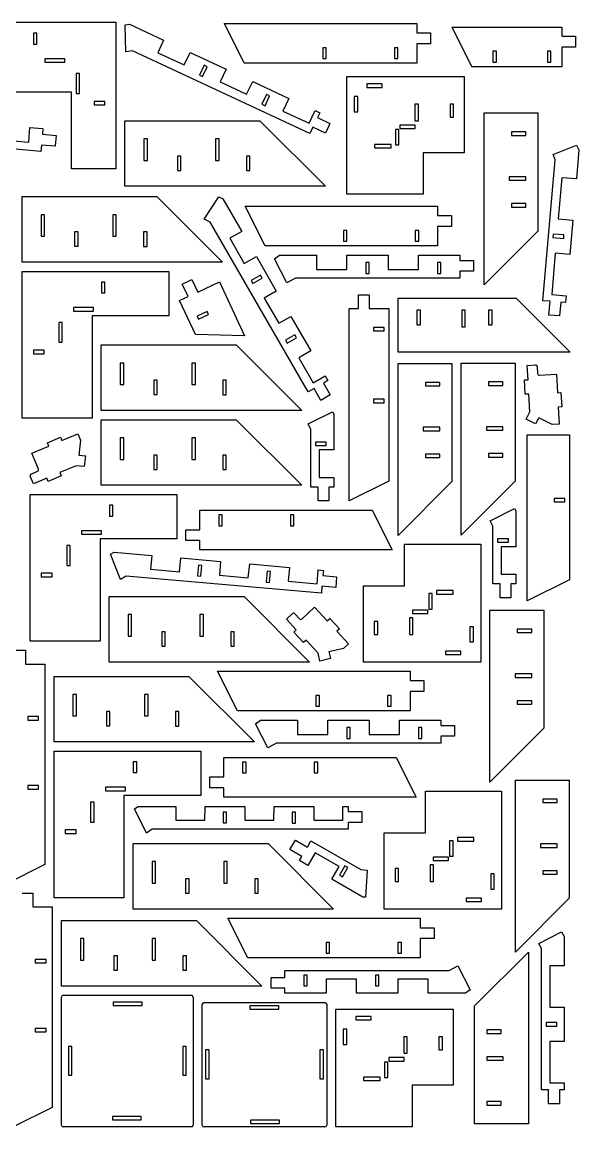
# Model space of a CAD drawing. Extents: x 12 to 2357, y -4 to 494.
# Drawn here: x 1752.5 to 1994.4, y -3.7 to 476.3 of the extents above; entities that cross this region are included whole.
import ezdxf

# ---------------------------------------------------------------- set-up
doc = ezdxf.new("R2010")
doc.units = 0
doc.layers.get('0').update_dxf_attribs({"linetype": 'CONTINUOUS'})

msp = doc.modelspace()

# ---------------------------------------------------------------- linework, layer by layer
for p, q in [((1729.48, 476.35), (1793.18, 476.35)), ((1793.18, 476.35), (1793.18, 412.65)), ((1797.22, 475.13), (1799.14, 475.45)), ((1799.14, 475.45), (1813.98, 468.53)), ((1848.98, 458.49), (1840.36, 475.74)), ((1840.36, 475.74), (1923.95, 475.74)), ((1923.95, 475.74), (1923.95, 471.64)), ((1757.42, 471.47), (1757.42, 466.77)), ((1758.93, 471.47), (1757.42, 471.47)), ((1758.93, 466.77), (1758.93, 471.47)), ((1797.55, 463.41), (1797.22, 475.13)), ((1923.95, 471.64), (1929.95, 471.64)), ((1929.95, 471.64), (1929.95, 466.95)), ((1947.92, 456.92), (1939.35, 474.19)), ((1939.35, 474.19), (1986.91, 474.19)), ((1986.91, 474.19), (1986.91, 470.2)), ((1757.42, 466.77), (1758.93, 466.77)), ((1813.98, 468.53), (1811.41, 463.03)), ((1923.95, 466.95), (1923.95, 458.49)), ((1929.95, 466.95), (1923.95, 466.95)), ((1986.91, 470.2), (1992.91, 470.2)), ((1992.91, 470.2), (1992.89, 465.52)), ((1800.41, 463.88), (1797.55, 463.41)), ((1877.55, 427.91), (1800.41, 463.88)), ((1811.41, 463.03), (1822.83, 457.71)), ((1822.83, 457.71), (1825.48, 463.16)), ((1825.48, 463.16), (1841.15, 455.86)), ((1884.58, 465.2), (1883.08, 465.2)), ((1883.08, 465.2), (1883.08, 460.51)), ((1884.58, 460.51), (1884.58, 465.2)), ((1915.73, 465.2), (1914.23, 465.2)), ((1914.23, 465.2), (1914.23, 460.51)), ((1915.73, 460.51), (1915.73, 465.2)), ((1957.03, 463.65), (1957.03, 458.96)), ((1958.53, 463.65), (1957.03, 463.65)), ((1958.53, 458.96), (1958.53, 463.65)), ((1982.22, 463.65), (1980.72, 463.65)), ((1980.72, 463.65), (1980.72, 458.96)), ((1982.22, 458.96), (1982.22, 463.65)), ((1986.91, 465.52), (1986.91, 456.92)), ((1992.89, 465.52), (1986.91, 465.52)), ((1771.04, 460.44), (1762.36, 460.44)), ((1762.36, 460.44), (1762.36, 458.94)), ((1762.36, 458.94), (1771.04, 458.94)), ((1771.04, 458.94), (1771.04, 460.44)), ((1831.51, 457.59), (1829.53, 453.35)), ((1830.9, 452.71), (1832.88, 456.96)), ((1832.88, 456.96), (1831.51, 457.59)), ((1923.95, 458.49), (1848.98, 458.49)), ((1883.08, 460.51), (1884.58, 460.51)), ((1914.23, 460.51), (1915.73, 460.51)), ((1986.91, 456.92), (1947.92, 456.92)), ((1957.03, 458.96), (1958.53, 458.96)), ((1980.72, 458.96), (1982.22, 458.96)), ((1775.93, 454.05), (1775.93, 445.36)), ((1777.43, 454.05), (1775.93, 454.05)), ((1777.43, 445.36), (1777.43, 454.05)), ((1829.53, 453.35), (1830.9, 452.71)), ((1841.15, 455.86), (1838.59, 450.36)), ((1893.61, 452.69), (1944.56, 452.69)), ((1893.61, 401.52), (1893.61, 452.69)), ((1944.56, 452.69), (1944.56, 419.59)), ((1838.59, 450.36), (1850, 445.04)), ((1850, 445.04), (1852.66, 450.49)), ((1852.66, 450.49), (1868.32, 443.19)), ((1902.27, 449.48), (1902.27, 447.98)), ((1908.91, 449.48), (1902.27, 449.48)), ((1902.27, 447.98), (1908.91, 447.98)), ((1908.91, 447.98), (1908.91, 449.48)), ((1773.91, 445.95), (1729.48, 445.95)), ((1773.91, 412.65), (1773.91, 445.95)), ((1775.93, 445.36), (1777.43, 445.36)), ((1783.82, 441.92), (1783.82, 440.4)), ((1788.46, 441.92), (1783.82, 441.92)), ((1788.46, 440.4), (1788.46, 441.92)), ((1858.68, 444.89), (1856.69, 440.64)), ((1858.05, 440), (1860.03, 444.25)), ((1860.03, 444.25), (1858.68, 444.89)), ((1868.32, 443.19), (1865.76, 437.69)), ((1896.79, 444), (1896.79, 437.36)), ((1898.29, 444), (1896.79, 444)), ((1898.29, 437.36), (1898.29, 444)), ((1783.82, 440.4), (1788.46, 440.4)), ((1856.69, 440.64), (1858.05, 440)), ((1865.76, 437.69), (1877.17, 432.37)), ((1877.17, 432.37), (1879.73, 437.87)), ((1879.73, 437.87), (1881.77, 436.92)), ((1881.77, 436.92), (1880.81, 434.87)), ((1896.79, 437.36), (1898.29, 437.36)), ((1923.13, 440.71), (1923.13, 433.52)), ((1924.63, 440.71), (1923.13, 440.71)), ((1924.63, 433.52), (1924.63, 440.71)), ((1938.38, 440.71), (1938.38, 435.08)), ((1939.88, 440.71), (1938.38, 440.71)), ((1939.88, 435.08), (1939.88, 440.71)), ((1953.15, 436.86), (1976.58, 436.86)), ((1953.15, 362.14), (1953.15, 436.86)), ((1976.58, 436.86), (1976.58, 385.53)), ((1797.18, 433.48), (1855.76, 433.48)), ((1797.18, 405.01), (1797.18, 433.48)), ((1855.76, 433.48), (1884.23, 405.01)), ((1880.81, 434.87), (1886.24, 432.34)), ((1886.24, 432.34), (1884.26, 428.09)), ((1923.13, 433.52), (1924.63, 433.52)), ((1938.38, 435.08), (1939.88, 435.08)), ((1760.6, 420.16), (1663.65, 428.97)), ((1755.35, 424.19), (1755.91, 430.56)), ((1755.91, 430.56), (1761.5, 430.07)), ((1761.5, 430.07), (1761.28, 427.62)), ((1761.28, 427.62), (1767.27, 427.07)), ((1878.82, 430.63), (1877.55, 427.91)), ((1884.26, 428.09), (1878.82, 430.63)), ((1914.68, 429.7), (1914.68, 423)), ((1916.18, 429.7), (1914.68, 429.7)), ((1916.18, 423), (1916.18, 429.7)), ((1916.6, 431.62), (1916.6, 430.12)), ((1923.3, 431.62), (1916.6, 431.62)), ((1916.6, 430.12), (1923.3, 430.12)), ((1923.3, 430.12), (1923.3, 431.62)), ((1971.27, 428.64), (1965.02, 428.64)), ((1965.02, 428.64), (1965.02, 427.14)), ((1971.27, 427.14), (1971.27, 428.64)), ((1739.23, 425.6), (1755.35, 424.19)), ((1760.85, 422.94), (1760.6, 420.16)), ((1766.86, 422.39), (1760.85, 422.94)), ((1767.27, 427.07), (1766.86, 422.39)), ((1805.4, 425.65), (1805.4, 416.27)), ((1806.9, 425.65), (1805.4, 425.65)), ((1806.9, 416.27), (1806.9, 425.65)), ((1836.55, 425.65), (1836.55, 416.27)), ((1838.05, 425.65), (1836.55, 425.65)), ((1838.05, 416.27), (1838.05, 425.65)), ((1912.78, 423.18), (1905.59, 423.18)), ((1905.59, 423.18), (1905.59, 421.68)), ((1912.78, 421.68), (1912.78, 423.18)), ((1914.68, 423), (1916.18, 423)), ((1965.02, 427.14), (1971.27, 427.14)), ((1983.12, 418.81), (1993.37, 422.91)), ((1993.37, 422.91), (1994.37, 420.9)), ((1819.97, 418.15), (1819.97, 411.9)), ((1821.47, 418.15), (1819.97, 418.15)), ((1821.47, 411.9), (1821.47, 418.15)), ((1851.45, 418.15), (1849.95, 418.15)), ((1849.95, 418.15), (1849.95, 411.87)), ((1851.45, 411.87), (1851.45, 418.15)), ((1905.59, 421.68), (1912.78, 421.68)), ((1926.71, 419.59), (1926.71, 401.52)), ((1944.56, 419.59), (1926.71, 419.59)), ((1984.05, 416.48), (1983.12, 418.81)), ((1994.37, 420.9), (1993.26, 408.21)), ((1805.4, 416.27), (1806.9, 416.27)), ((1836.55, 416.27), (1838.05, 416.27)), ((1978.7, 355.31), (1984.05, 416.48)), ((1793.18, 412.65), (1773.91, 412.65)), ((1819.97, 411.9), (1821.47, 411.9)), ((1849.95, 411.87), (1851.45, 411.87)), ((1971.28, 409.13), (1964.11, 409.13)), ((1964.11, 409.13), (1964.11, 407.63)), ((1971.28, 407.63), (1971.28, 409.13)), ((1986.99, 408.75), (1985.42, 390.84)), ((1993.26, 408.21), (1986.99, 408.75)), ((1884.23, 405.01), (1797.18, 405.01)), ((1964.11, 407.63), (1971.28, 407.63)), ((1752.51, 400.51), (1811.09, 400.51)), ((1752.51, 372.04), (1752.51, 400.51)), ((1811.09, 400.51), (1839.56, 372.04)), ((1831.53, 390.67), (1837.99, 400.45)), ((1837.99, 400.45), (1839.74, 399.62)), ((1839.74, 399.62), (1847.93, 385.44)), ((1926.71, 401.52), (1893.61, 401.52)), ((1858.03, 379.1), (1849.4, 396.36)), ((1849.4, 396.36), (1932.99, 396.36)), ((1932.99, 396.36), (1932.99, 392.25)), ((1971.27, 397.48), (1965.02, 397.48)), ((1965.02, 397.48), (1965.02, 395.98)), ((1965.02, 395.98), (1971.27, 395.98)), ((1971.27, 395.98), (1971.27, 397.48)), ((1760.73, 392.68), (1760.73, 383.3)), ((1762.23, 392.68), (1760.73, 392.68)), ((1762.23, 383.3), (1762.23, 392.68)), ((1791.88, 392.68), (1791.88, 383.3)), ((1793.38, 392.68), (1791.88, 392.68)), ((1793.38, 383.3), (1793.38, 392.68)), ((1834.15, 389.42), (1831.53, 390.67)), ((1876.71, 315.7), (1834.15, 389.42)), ((1932.99, 392.25), (1938.99, 392.25)), ((1938.99, 392.25), (1938.99, 387.57)), ((1985.42, 390.84), (1991.69, 390.29)), ((1991.69, 390.29), (1990.39, 375.36)), ((1775.3, 385.18), (1775.3, 378.93)), ((1776.8, 385.18), (1775.3, 385.18)), ((1776.8, 378.93), (1776.8, 385.18)), ((1806.78, 385.18), (1805.28, 385.18)), ((1805.28, 385.18), (1805.28, 378.9)), ((1806.78, 378.9), (1806.78, 385.18)), ((1847.93, 385.44), (1842.68, 382.41)), ((1893.62, 385.82), (1892.12, 385.82)), ((1892.12, 385.82), (1892.12, 381.13)), ((1893.62, 381.13), (1893.62, 385.82)), ((1924.77, 385.82), (1923.27, 385.82)), ((1923.27, 385.82), (1923.27, 381.13)), ((1924.77, 381.13), (1924.77, 385.82)), ((1932.99, 387.57), (1932.99, 379.1)), ((1938.99, 387.57), (1932.99, 387.57)), ((1976.58, 385.53), (1953.15, 362.14)), ((1983.22, 384.26), (1983.09, 382.76)), ((1987.89, 383.85), (1983.22, 384.26)), ((1760.73, 383.3), (1762.23, 383.3)), ((1791.88, 383.3), (1793.38, 383.3)), ((1842.68, 382.41), (1848.97, 371.5)), ((1892.12, 381.13), (1893.62, 381.13)), ((1923.27, 381.13), (1924.77, 381.13)), ((1983.09, 382.76), (1987.76, 382.36)), ((1987.76, 382.36), (1987.89, 383.85)), ((1775.3, 378.93), (1776.8, 378.93)), ((1805.28, 378.9), (1806.78, 378.9)), ((1848.97, 371.5), (1854.28, 374.44)), ((1854.28, 374.44), (1862.92, 359.48)), ((1932.99, 379.1), (1858.03, 379.1)), ((1862.2, 373.52), (1864.25, 375.02)), ((1864.25, 375.02), (1880.34, 375.02)), ((1880.34, 375.02), (1880.34, 368.82)), ((1893.53, 375.02), (1911.51, 375.02)), ((1893.53, 368.82), (1893.53, 375.02)), ((1911.51, 375.02), (1911.51, 368.82)), ((1924.7, 375.02), (1942.64, 375.02)), ((1924.7, 368.82), (1924.7, 375.02)), ((1942.64, 375.02), (1942.64, 372.82)), ((1984.11, 375.9), (1982.55, 357.99)), ((1990.39, 375.36), (1984.11, 375.9)), ((1839.56, 372.04), (1752.51, 372.04)), ((1867.45, 363.03), (1862.2, 373.52)), ((1901.77, 371.85), (1901.77, 367.16)), ((1903.27, 371.85), (1901.77, 371.85)), ((1903.27, 367.16), (1903.27, 371.85)), ((1932.92, 371.85), (1932.92, 367.16)), ((1934.42, 371.85), (1932.92, 371.85)), ((1934.42, 367.16), (1934.42, 371.85)), ((1942.64, 372.82), (1948.64, 372.82)), ((1948.64, 372.82), (1948.64, 368.13)), ((1752.51, 304.34), (1752.51, 368.04)), ((1752.51, 368.04), (1816.21, 368.04)), ((1816.21, 368.04), (1816.21, 348.78)), ((1856.02, 366.42), (1851.96, 364.08)), ((1852.71, 362.77), (1856.77, 365.12)), ((1856.77, 365.12), (1856.02, 366.42)), ((1871.3, 365.13), (1867.45, 363.03)), ((1942.64, 365.13), (1871.3, 365.13)), ((1880.34, 368.82), (1893.53, 368.82)), ((1901.77, 367.16), (1903.27, 367.16)), ((1911.51, 368.82), (1924.7, 368.82)), ((1932.92, 367.16), (1934.42, 367.16)), ((1942.64, 368.13), (1942.64, 365.13)), ((1948.64, 368.13), (1942.64, 368.13)), ((1786.94, 363.32), (1786.94, 358.68)), ((1788.46, 363.32), (1786.94, 363.32)), ((1788.46, 358.68), (1788.46, 363.32)), ((1822.02, 362.52), (1826.27, 364.5)), ((1824.56, 357.08), (1822.02, 362.52)), ((1826.27, 364.5), (1828.81, 359.06)), ((1828.81, 359.06), (1838.22, 363.45)), ((1838.22, 363.45), (1849.17, 339.98)), ((1851.96, 364.08), (1852.71, 362.77)), ((1786.94, 358.68), (1788.46, 358.68)), ((1820.87, 355.36), (1824.56, 357.08)), ((1827.77, 340.56), (1820.87, 355.36)), ((1862.92, 359.48), (1857.67, 356.44)), ((1857.67, 356.44), (1863.96, 345.54)), ((1898.64, 357.87), (1903.33, 357.87)), ((1898.64, 351.87), (1898.64, 357.87)), ((1903.33, 357.87), (1903.33, 351.87)), ((1915.79, 356.44), (1967.12, 356.44)), ((1915.79, 333.01), (1915.79, 356.44)), ((1967.12, 356.44), (1990.51, 333.01)), ((1981.82, 355.04), (1978.7, 355.31)), ((1982.55, 357.99), (1988.82, 357.44)), ((1988.82, 357.44), (1988.56, 354.45)), ((1774.81, 352.29), (1774.81, 350.79)), ((1783.49, 352.29), (1774.81, 352.29)), ((1774.81, 350.79), (1783.49, 350.79)), ((1783.49, 350.79), (1783.49, 352.29)), ((1832.85, 350.64), (1828.54, 348.63)), ((1833.48, 349.28), (1832.85, 350.64)), ((1894.54, 351.87), (1898.64, 351.87)), ((1894.54, 268.28), (1894.54, 351.87)), ((1903.33, 351.87), (1911.79, 351.87)), ((1911.79, 351.87), (1911.79, 276.91)), ((1924.02, 351.13), (1924.02, 344.88)), ((1925.52, 351.13), (1924.02, 351.13)), ((1925.52, 344.88), (1925.52, 351.13)), ((1943.53, 351.14), (1943.53, 343.96)), ((1945.03, 351.14), (1943.53, 351.14)), ((1945.03, 343.96), (1945.03, 351.14)), ((1955.17, 351.13), (1955.17, 344.88)), ((1956.67, 351.13), (1955.17, 351.13)), ((1956.67, 344.88), (1956.67, 351.13)), ((1981.29, 349.06), (1981.82, 355.04)), ((1986.48, 354.63), (1985.96, 348.66)), ((1988.56, 354.45), (1986.48, 354.63)), ((1768.42, 345.9), (1768.42, 337.22)), ((1769.92, 345.9), (1768.42, 345.9)), ((1769.92, 337.22), (1769.92, 345.9)), ((1782.9, 348.78), (1782.9, 304.34)), ((1816.21, 348.78), (1782.9, 348.78)), ((1828.54, 348.63), (1829.18, 347.27)), ((1829.18, 347.27), (1833.48, 349.28)), ((1863.96, 345.54), (1869.27, 348.48)), ((1869.27, 348.48), (1877.91, 333.52)), ((1985.96, 348.66), (1981.29, 349.06)), ((1905.08, 343.66), (1905.08, 342.16)), ((1909.77, 343.66), (1905.08, 343.66)), ((1905.08, 342.16), (1909.77, 342.16)), ((1909.77, 342.16), (1909.77, 343.66)), ((1924.02, 344.88), (1925.52, 344.88)), ((1943.53, 343.96), (1945.03, 343.96)), ((1955.17, 344.88), (1956.67, 344.88)), ((1768.42, 337.22), (1769.92, 337.22)), ((1786.9, 336.06), (1845.49, 336.06)), ((1786.9, 307.59), (1786.9, 336.06)), ((1849.17, 339.98), (1827.77, 340.56)), ((1845.49, 336.06), (1873.95, 307.59)), ((1870.98, 340.43), (1866.92, 338.09)), ((1866.92, 338.09), (1867.67, 336.79)), ((1867.67, 336.79), (1871.73, 339.14)), ((1871.73, 339.14), (1870.98, 340.43)), ((1757.39, 333.79), (1757.39, 332.28)), ((1762.09, 333.79), (1757.39, 333.79)), ((1757.39, 332.28), (1762.09, 332.28)), ((1762.09, 332.28), (1762.09, 333.79)), ((1877.91, 333.52), (1872.66, 330.48)), ((1990.51, 333.01), (1915.79, 333.01)), ((1795.12, 328.22), (1795.12, 318.85)), ((1796.62, 328.22), (1795.12, 328.22)), ((1796.62, 318.85), (1796.62, 328.22)), ((1826.28, 328.22), (1826.28, 318.85)), ((1827.78, 328.22), (1826.28, 328.22)), ((1827.78, 318.85), (1827.78, 328.22)), ((1872.66, 330.48), (1878.96, 319.57)), ((1915.79, 328.02), (1939.23, 328.02)), ((1915.79, 253.3), (1915.79, 328.02)), ((1939.23, 328.02), (1939.23, 276.69)), ((1943.23, 328.22), (1966.66, 328.22)), ((1943.23, 253.5), (1943.23, 328.22)), ((1966.66, 328.22), (1966.66, 276.89)), ((1971.94, 327.19), (1975.5, 327.37)), ((1972.26, 320.95), (1971.94, 327.19)), ((1976.28, 326.66), (1976.44, 323.64)), ((1878.96, 319.57), (1884.2, 322.61)), ((1884.2, 322.61), (1885.33, 320.66)), ((1977.23, 322.93), (1984.66, 323.32)), ((1984.66, 323.32), (1985.08, 315.33)), ((1795.12, 318.85), (1796.62, 318.85)), ((1809.69, 320.73), (1809.69, 314.48)), ((1811.19, 320.73), (1809.69, 320.73)), ((1811.19, 314.48), (1811.19, 320.73)), ((1826.28, 318.85), (1827.78, 318.85)), ((1841.18, 320.73), (1839.68, 320.73)), ((1839.68, 320.73), (1839.68, 314.45)), ((1841.18, 314.45), (1841.18, 320.73)), ((1879.31, 317.2), (1876.71, 315.7)), ((1882.31, 312), (1879.31, 317.2)), ((1885.33, 320.66), (1883.37, 319.54)), ((1883.37, 319.54), (1886.37, 314.35)), ((1933.92, 319.8), (1927.67, 319.8)), ((1927.67, 319.8), (1927.67, 318.3)), ((1927.67, 318.3), (1933.92, 318.3)), ((1933.92, 318.3), (1933.92, 319.8)), ((1961.35, 320), (1955.1, 320)), ((1955.1, 320), (1955.1, 318.5)), ((1955.1, 318.5), (1961.35, 318.5)), ((1961.35, 318.5), (1961.35, 320)), ((1970.77, 320.87), (1972.26, 320.95)), ((1971.09, 314.63), (1970.77, 320.87)), ((1809.69, 314.48), (1811.19, 314.48)), ((1839.68, 314.45), (1841.18, 314.45)), ((1886.37, 314.35), (1882.31, 312)), ((1905.08, 312.5), (1905.08, 311)), ((1909.77, 312.5), (1905.08, 312.5)), ((1909.77, 311), (1909.77, 312.5)), ((1972.59, 314.7), (1971.09, 314.63)), ((1972.99, 307.03), (1972.59, 314.7)), ((1985.08, 315.33), (1986.57, 315.4)), ((1986.57, 315.4), (1986.9, 309.16)), ((1873.95, 307.59), (1786.9, 307.59)), ((1905.08, 311), (1909.77, 311)), ((1986.9, 309.16), (1985.4, 309.08)), ((1985.4, 309.08), (1985.79, 301.64)), ((1782.9, 304.34), (1752.51, 304.34)), ((1786.9, 303.59), (1845.49, 303.59)), ((1786.9, 275.12), (1786.9, 303.59)), ((1845.49, 303.59), (1873.95, 275.12)), ((1876.76, 301.74), (1887.33, 307.02)), ((1887.33, 307.02), (1887.85, 305.98)), ((1887.85, 305.98), (1887.85, 290.47)), ((1971.4, 303.9), (1972.99, 307.03)), ((1975.58, 301.77), (1971.4, 303.9)), ((1976.94, 304.44), (1975.58, 301.77)), ((1982.76, 301.48), (1976.94, 304.44)), ((1877.95, 299.34), (1876.76, 301.74)), ((1877.95, 274.28), (1877.95, 299.34)), ((1933.93, 300.29), (1926.75, 300.29)), ((1926.75, 300.29), (1926.75, 298.79)), ((1926.75, 298.79), (1933.93, 298.79)), ((1933.93, 298.79), (1933.93, 300.29)), ((1961.37, 300.49), (1954.19, 300.49)), ((1954.19, 300.49), (1954.19, 298.99)), ((1954.19, 298.99), (1961.37, 298.99)), ((1961.37, 298.99), (1961.37, 300.49)), ((1985.79, 301.64), (1982.76, 301.48)), ((1763.48, 293.52), (1769.23, 295.97)), ((1764.06, 292.14), (1763.48, 293.52)), ((1769.23, 295.97), (1769.82, 294.59)), ((1769.82, 294.59), (1776.68, 297.5)), ((1776.68, 297.5), (1777.87, 294.71)), ((1777.87, 294.71), (1777.07, 288.22)), ((1795.12, 295.75), (1795.12, 286.38)), ((1796.62, 295.75), (1795.12, 295.75)), ((1796.62, 286.38), (1796.62, 295.75)), ((1826.28, 295.75), (1826.28, 286.38)), ((1827.78, 295.75), (1826.28, 295.75)), ((1827.78, 286.38), (1827.78, 295.75)), ((1879.96, 293.91), (1879.96, 292.41)), ((1884.64, 293.91), (1879.96, 293.91)), ((1884.64, 292.41), (1884.64, 293.91)), ((1971.88, 297.08), (1990.28, 297.08)), ((1971.88, 224.88), (1971.88, 297.08)), ((1990.28, 297.08), (1990.28, 234.08)), ((1756.7, 289.02), (1764.06, 292.14)), ((1759.6, 282.17), (1756.7, 289.02)), ((1777.07, 288.22), (1780.05, 287.85)), ((1809.69, 288.26), (1809.69, 282.01)), ((1811.19, 288.26), (1809.69, 288.26)), ((1811.19, 282.01), (1811.19, 288.26)), ((1841.18, 288.26), (1839.68, 288.26)), ((1839.68, 288.26), (1839.68, 281.98)), ((1841.18, 281.98), (1841.18, 288.26)), ((1879.96, 292.41), (1884.64, 292.41)), ((1881.55, 290.47), (1881.55, 278.48)), ((1887.85, 290.47), (1881.55, 290.47)), ((1933.92, 288.64), (1927.67, 288.64)), ((1927.67, 288.64), (1927.67, 287.14)), ((1933.92, 287.14), (1933.92, 288.64)), ((1961.35, 288.85), (1955.1, 288.85)), ((1955.1, 288.85), (1955.1, 287.35)), ((1961.35, 287.35), (1961.35, 288.85)), ((1776, 283.63), (1768.92, 280.62)), ((1779.48, 283.2), (1776, 283.63)), ((1780.05, 287.85), (1779.48, 283.2)), ((1795.12, 286.38), (1796.62, 286.38)), ((1826.28, 286.38), (1827.78, 286.38)), ((1927.67, 287.14), (1933.92, 287.14)), ((1955.1, 287.35), (1961.35, 287.35)), ((1757.41, 275.74), (1756.02, 279.02)), ((1756.42, 280), (1759.21, 281.19)), ((1769.5, 279.24), (1763.75, 276.8)), ((1768.92, 280.62), (1769.5, 279.24)), ((1809.69, 282.01), (1811.19, 282.01)), ((1839.68, 281.98), (1841.18, 281.98)), ((1881.55, 278.48), (1887.85, 278.48)), ((1887.85, 278.48), (1887.85, 274.28)), ((1763.16, 278.18), (1757.41, 275.74)), ((1763.75, 276.8), (1763.16, 278.18)), ((1873.95, 275.12), (1786.9, 275.12)), ((1881.08, 274.28), (1877.95, 274.28)), ((1881.08, 268.28), (1881.08, 274.28)), ((1885.77, 274.28), (1885.77, 268.28)), ((1887.85, 274.28), (1885.77, 274.28)), ((1911.79, 276.91), (1894.54, 268.28)), ((1939.23, 276.69), (1915.79, 253.3)), ((1966.66, 276.89), (1943.23, 253.5)), ((1755.96, 207.42), (1755.96, 271.12)), ((1755.96, 271.12), (1819.66, 271.12)), ((1819.66, 271.12), (1819.66, 251.85)), ((1983.61, 269.35), (1983.61, 267.85)), ((1988.3, 269.35), (1983.61, 269.35)), ((1988.3, 267.85), (1988.3, 269.35)), ((1790.39, 266.4), (1790.39, 261.76)), ((1791.91, 266.4), (1790.39, 266.4)), ((1791.91, 261.76), (1791.91, 266.4)), ((1829.66, 264.28), (1904.63, 264.28)), ((1829.66, 255.81), (1829.66, 264.28)), ((1885.77, 268.28), (1881.08, 268.28)), ((1904.63, 264.28), (1913.26, 247.02)), ((1955.85, 259.7), (1966.42, 264.99)), ((1966.42, 264.99), (1966.94, 263.95)), ((1983.61, 267.85), (1988.3, 267.85)), ((1790.39, 261.76), (1791.91, 261.76)), ((1837.88, 262.25), (1837.88, 257.56)), ((1839.38, 262.25), (1837.88, 262.25)), ((1839.38, 257.56), (1839.38, 262.25)), ((1869.03, 262.25), (1869.03, 257.56)), ((1870.53, 262.25), (1869.03, 262.25)), ((1870.53, 257.56), (1870.53, 262.25)), ((1957.05, 257.3), (1955.85, 259.7)), ((1966.94, 263.95), (1966.94, 248.43)), ((1778.26, 255.37), (1778.26, 253.87)), ((1786.95, 255.37), (1778.26, 255.37)), ((1786.95, 253.87), (1786.95, 255.37)), ((1823.66, 255.81), (1829.66, 255.81)), ((1823.66, 251.13), (1823.66, 255.81)), ((1837.88, 257.56), (1839.38, 257.56)), ((1869.03, 257.56), (1870.53, 257.56)), ((1957.05, 232.24), (1957.05, 257.3)), ((1778.26, 253.87), (1786.95, 253.87)), ((1786.36, 251.85), (1786.36, 207.42)), ((1819.66, 251.85), (1786.36, 251.85)), ((1829.66, 251.13), (1823.66, 251.13)), ((1829.66, 247.02), (1829.66, 251.13)), ((1959.05, 251.87), (1959.05, 250.37)), ((1963.74, 251.87), (1959.05, 251.87)), ((1959.05, 250.37), (1963.74, 250.37)), ((1963.74, 250.37), (1963.74, 251.87)), ((1771.87, 248.98), (1771.87, 240.3)), ((1773.37, 248.98), (1771.87, 248.98)), ((1773.37, 240.3), (1773.37, 248.98)), ((1790.86, 245.13), (1792.55, 246.09)), ((1795.17, 234.23), (1790.86, 245.13)), ((1792.55, 246.09), (1808.86, 244.66)), ((1913.26, 247.02), (1829.66, 247.02)), ((1918.63, 249.5), (1951.74, 249.5)), ((1918.63, 231.43), (1918.63, 249.5)), ((1951.74, 249.5), (1951.74, 198.33)), ((1960.65, 248.43), (1960.65, 236.44)), ((1966.94, 248.43), (1960.65, 248.43)), ((1771.87, 240.3), (1773.37, 240.3)), ((1808.86, 244.66), (1808.33, 238.62)), ((1820.87, 237.52), (1821.5, 243.55)), ((1821.5, 243.55), (1838.72, 242.05)), ((1829.08, 240.38), (1828.67, 235.71)), ((1830.58, 240.25), (1829.08, 240.38)), ((1830.17, 235.58), (1830.58, 240.25)), ((1838.72, 242.05), (1838.2, 236.01)), ((1850.74, 234.91), (1851.37, 240.94)), ((1851.37, 240.94), (1868.58, 239.44)), ((1760.84, 236.87), (1760.84, 235.36)), ((1765.54, 236.87), (1760.84, 236.87)), ((1760.84, 235.36), (1765.54, 235.36)), ((1765.54, 235.36), (1765.54, 236.87)), ((1797.7, 235.65), (1795.17, 234.23)), ((1882.49, 228.23), (1797.7, 235.65)), ((1808.33, 238.62), (1820.87, 237.52)), ((1828.67, 235.71), (1830.17, 235.58)), ((1838.2, 236.01), (1850.74, 234.91)), ((1858.95, 237.73), (1858.54, 233.06)), ((1860.44, 237.6), (1858.95, 237.73)), ((1860.03, 232.93), (1860.44, 237.6)), ((1868.58, 239.44), (1868.06, 233.39)), ((1880.61, 232.3), (1881.13, 238.34)), ((1881.13, 238.34), (1883.37, 238.14)), ((1883.37, 238.14), (1883.17, 235.89)), ((1883.17, 235.89), (1889.14, 235.37)), ((1889.14, 235.37), (1888.73, 230.7)), ((1960.65, 236.44), (1966.94, 236.44)), ((1966.94, 236.44), (1966.94, 232.24)), ((1858.54, 233.06), (1860.03, 232.93)), ((1868.06, 233.39), (1880.61, 232.3)), ((1882.75, 231.22), (1882.49, 228.23)), ((1888.73, 230.7), (1882.75, 231.22)), ((1900.79, 231.43), (1918.63, 231.43)), ((1900.79, 198.33), (1900.79, 231.43)), ((1960.17, 232.24), (1957.05, 232.24)), ((1960.17, 226.24), (1960.17, 232.24)), ((1964.86, 232.24), (1964.86, 226.24)), ((1966.94, 232.24), (1964.86, 232.24)), ((1990.28, 234.08), (1971.88, 224.88)), ((1790.36, 226.8), (1848.94, 226.8)), ((1790.36, 198.33), (1790.36, 226.8)), ((1848.94, 226.8), (1877.41, 198.33)), ((1929.17, 228.02), (1929.17, 221.32)), ((1930.67, 228.02), (1929.17, 228.02)), ((1930.67, 221.32), (1930.67, 228.02)), ((1932.57, 229.35), (1932.57, 227.85)), ((1939.75, 229.35), (1932.57, 229.35)), ((1932.57, 227.85), (1939.75, 227.85)), ((1939.75, 227.85), (1939.75, 229.35)), ((1964.86, 226.24), (1960.17, 226.24)), ((1874.11, 217.06), (1879.55, 222.13)), ((1879.55, 222.13), (1885, 216.27)), ((1928.75, 220.9), (1922.05, 220.9)), ((1922.05, 220.9), (1922.05, 219.4)), ((1928.75, 219.4), (1928.75, 220.9)), ((1929.17, 221.32), (1930.67, 221.32)), ((1955.74, 220.88), (1979.17, 220.88)), ((1955.74, 146.16), (1955.74, 220.88)), ((1979.17, 220.88), (1979.17, 169.55)), ((1798.58, 218.97), (1798.58, 209.59)), ((1800.08, 218.97), (1798.58, 218.97)), ((1800.08, 209.59), (1800.08, 218.97)), ((1829.73, 218.97), (1829.73, 209.59)), ((1831.23, 218.97), (1829.73, 218.97)), ((1831.23, 209.59), (1831.23, 218.97)), ((1867.31, 216.92), (1869.92, 219.35)), ((1871.58, 212.34), (1867.31, 216.92)), ((1870.98, 219.31), (1873.05, 217.09)), ((1885, 216.27), (1886.1, 217.3)), ((1886.1, 217.3), (1890.36, 212.73)), ((1920.72, 217.5), (1920.72, 210.31)), ((1922.22, 217.5), (1920.72, 217.5)), ((1922.05, 219.4), (1928.75, 219.4)), ((1922.22, 210.31), (1922.22, 217.5)), ((1813.15, 211.48), (1813.15, 205.23)), ((1814.65, 211.48), (1813.15, 211.48)), ((1814.65, 205.23), (1814.65, 211.48)), ((1844.63, 211.48), (1843.13, 211.48)), ((1843.13, 211.48), (1843.13, 205.19)), ((1844.63, 205.19), (1844.63, 211.48)), ((1870.48, 211.32), (1871.58, 212.34)), ((1874.74, 206.75), (1870.48, 211.32)), ((1890.36, 212.73), (1889.27, 211.7)), ((1889.27, 211.7), (1894.35, 206.25)), ((1905.47, 215.95), (1905.47, 210.31)), ((1906.97, 215.95), (1905.47, 215.95)), ((1906.97, 210.31), (1906.97, 215.95)), ((1948.55, 213.67), (1947.05, 213.67)), ((1947.05, 213.67), (1947.05, 207.03)), ((1948.55, 207.03), (1948.55, 213.67)), ((1973.86, 212.66), (1967.61, 212.66)), ((1967.61, 212.66), (1967.61, 211.16)), ((1973.86, 211.16), (1973.86, 212.66)), ((1786.36, 207.42), (1755.96, 207.42)), ((1798.58, 209.59), (1800.08, 209.59)), ((1829.73, 209.59), (1831.23, 209.59)), ((1875.84, 207.77), (1874.74, 206.75)), ((1881.08, 202.15), (1875.84, 207.77)), ((1905.47, 210.31), (1906.97, 210.31)), ((1920.72, 210.31), (1922.22, 210.31)), ((1947.05, 207.03), (1948.55, 207.03)), ((1967.61, 211.16), (1973.86, 211.16)), ((1749.23, 203.42), (1753.92, 203.42)), ((1753.92, 203.42), (1753.92, 197.42)), ((1813.15, 205.23), (1814.65, 205.23)), ((1843.13, 205.19), (1844.63, 205.19)), ((1881.87, 198.73), (1881.08, 202.15)), ((1892.13, 204.18), (1885.77, 202.71)), ((1885.77, 202.71), (1886.44, 199.79)), ((1894.35, 206.25), (1892.13, 204.18)), ((1943.07, 203.05), (1936.43, 203.05)), ((1936.43, 203.05), (1936.43, 201.55)), ((1943.07, 201.55), (1943.07, 203.05)), ((1753.92, 197.42), (1762.36, 197.42)), ((1762.36, 197.42), (1762.36, 110.3)), ((1877.41, 198.33), (1790.36, 198.33)), ((1886.44, 199.79), (1881.87, 198.73)), ((1951.74, 198.33), (1900.79, 198.33)), ((1936.43, 201.55), (1943.07, 201.55)), ((1766.36, 192.1), (1824.94, 192.1)), ((1766.36, 163.63), (1766.36, 192.1)), ((1824.94, 192.1), (1853.41, 163.63)), ((1846.03, 177.08), (1837.4, 194.33)), ((1837.4, 194.33), (1921, 194.33)), ((1921, 194.33), (1921, 190.23)), ((1973.87, 193.15), (1966.69, 193.15)), ((1966.69, 193.15), (1966.69, 191.65)), ((1973.87, 191.65), (1973.87, 193.15)), ((1921, 190.23), (1927, 190.23)), ((1927, 190.23), (1927, 185.54)), ((1966.69, 191.65), (1973.87, 191.65)), ((1774.58, 184.27), (1774.58, 174.9)), ((1776.08, 184.27), (1774.58, 184.27)), ((1776.08, 174.9), (1776.08, 184.27)), ((1805.73, 184.27), (1805.73, 174.9)), ((1807.23, 184.27), (1805.73, 184.27)), ((1807.23, 174.9), (1807.23, 184.27)), ((1881.63, 183.79), (1880.13, 183.79)), ((1880.13, 183.79), (1880.13, 179.11)), ((1881.63, 179.11), (1881.63, 183.79)), ((1912.78, 183.79), (1911.28, 183.79)), ((1911.28, 183.79), (1911.28, 179.11)), ((1912.78, 179.11), (1912.78, 183.79)), ((1921, 185.54), (1921, 177.08)), ((1927, 185.54), (1921, 185.54)), ((1880.13, 179.11), (1881.63, 179.11)), ((1911.28, 179.11), (1912.78, 179.11)), ((1973.86, 181.51), (1967.61, 181.51)), ((1967.61, 181.51), (1967.61, 180.01)), ((1967.61, 180.01), (1973.86, 180.01)), ((1973.86, 180.01), (1973.86, 181.51)), ((1754.98, 174.63), (1754.98, 173.13)), ((1759.67, 174.63), (1754.98, 174.63)), ((1754.98, 173.13), (1759.67, 173.13)), ((1759.67, 173.13), (1759.67, 174.63)), ((1774.58, 174.9), (1776.08, 174.9)), ((1789.15, 176.78), (1789.15, 170.53)), ((1790.65, 176.78), (1789.15, 176.78)), ((1790.65, 170.53), (1790.65, 176.78)), ((1805.73, 174.9), (1807.23, 174.9)), ((1820.63, 176.78), (1819.13, 176.78)), ((1819.13, 176.78), (1819.13, 170.49)), ((1820.63, 170.49), (1820.63, 176.78)), ((1921, 177.08), (1846.03, 177.08)), ((1853.95, 171.49), (1856, 173)), ((1856, 173), (1872.08, 173)), ((1872.08, 173), (1872.08, 166.8)), ((1885.27, 173), (1903.26, 173)), ((1885.27, 166.8), (1885.27, 173)), ((1903.26, 173), (1903.26, 166.8)), ((1916.45, 173), (1934.39, 173)), ((1916.45, 166.8), (1916.45, 173)), ((1934.39, 173), (1934.39, 170.79)), ((1789.15, 170.53), (1790.65, 170.53)), ((1819.13, 170.49), (1820.63, 170.49)), ((1859.19, 161), (1853.95, 171.49)), ((1893.52, 169.82), (1893.52, 165.14)), ((1895.02, 169.82), (1893.52, 169.82)), ((1895.02, 165.14), (1895.02, 169.82)), ((1924.67, 169.82), (1924.67, 165.14)), ((1926.17, 169.82), (1924.67, 169.82)), ((1926.17, 165.14), (1926.17, 169.82)), ((1934.39, 170.79), (1940.39, 170.79)), ((1940.39, 170.79), (1940.39, 166.1)), ((1979.17, 169.55), (1955.74, 146.16)), ((1853.41, 163.63), (1766.36, 163.63)), ((1872.08, 166.8), (1885.27, 166.8)), ((1893.52, 165.14), (1895.02, 165.14)), ((1903.26, 166.8), (1916.45, 166.8)), ((1924.67, 165.14), (1926.17, 165.14)), ((1934.39, 166.1), (1934.39, 163.11)), ((1940.39, 166.1), (1934.39, 166.1)), ((1766.36, 95.93), (1766.36, 159.63)), ((1766.36, 159.63), (1830.06, 159.63)), ((1830.06, 159.63), (1830.06, 140.37)), ((1863.04, 163.11), (1859.19, 161)), ((1934.39, 163.11), (1863.04, 163.11)), ((1800.79, 154.92), (1800.79, 150.28)), ((1802.31, 154.92), (1800.79, 154.92)), ((1802.31, 150.28), (1802.31, 154.92)), ((1840.06, 156.87), (1915.03, 156.87)), ((1840.06, 148.4), (1840.06, 156.87)), ((1848.28, 154.84), (1848.28, 150.15)), ((1849.78, 154.84), (1848.28, 154.84)), ((1849.78, 150.15), (1849.78, 154.84)), ((1879.43, 154.84), (1879.43, 150.15)), ((1880.93, 154.84), (1879.43, 154.84)), ((1880.93, 150.15), (1880.93, 154.84)), ((1915.03, 156.87), (1923.66, 139.61)), ((1800.79, 150.28), (1802.31, 150.28)), ((1848.28, 150.15), (1849.78, 150.15)), ((1879.43, 150.15), (1880.93, 150.15)), ((1754.98, 144.65), (1754.98, 143.15)), ((1759.67, 144.65), (1754.98, 144.65)), ((1759.67, 143.15), (1759.67, 144.65)), ((1834.06, 148.4), (1840.06, 148.4)), ((1834.06, 143.71), (1834.06, 148.4)), ((1966.77, 147), (1990.2, 147)), ((1966.77, 72.28), (1966.77, 147)), ((1990.2, 147), (1990.2, 95.67)), ((1754.98, 143.15), (1759.67, 143.15)), ((1788.66, 143.89), (1788.66, 142.39)), ((1797.34, 143.89), (1788.66, 143.89)), ((1788.66, 142.39), (1797.34, 142.39)), ((1796.75, 140.37), (1796.75, 95.93)), ((1830.06, 140.37), (1796.75, 140.37)), ((1797.34, 142.39), (1797.34, 143.89)), ((1840.06, 143.71), (1834.06, 143.71)), ((1840.06, 139.61), (1840.06, 143.71)), ((1923.66, 139.61), (1840.06, 139.61)), ((1927.66, 142.16), (1960.76, 142.16)), ((1927.66, 124.1), (1927.66, 142.16)), ((1960.76, 142.16), (1960.76, 90.99)), ((1782.27, 137.5), (1782.27, 128.81)), ((1783.77, 137.5), (1782.27, 137.5)), ((1783.77, 128.81), (1783.77, 137.5)), ((1801.32, 134.51), (1802.92, 135.61)), ((1806.57, 124.02), (1801.32, 134.51)), ((1802.92, 135.61), (1819.3, 135.61)), ((1819.3, 135.61), (1819.29, 129.55)), ((1831.89, 129.55), (1831.99, 135.61)), ((1831.99, 135.61), (1849.27, 135.61)), ((1849.27, 135.61), (1849.28, 129.55)), ((1861.87, 129.55), (1861.97, 135.61)), ((1861.97, 135.61), (1879.25, 135.61)), ((1879.25, 135.61), (1879.26, 129.55)), ((1891.84, 135.61), (1894.09, 135.61)), ((1891.85, 129.55), (1891.84, 135.61)), ((1894.09, 135.61), (1894.09, 133.35)), ((1984.89, 138.78), (1978.64, 138.78)), ((1978.64, 138.78), (1978.64, 137.28)), ((1978.64, 137.28), (1984.89, 137.28)), ((1984.89, 137.28), (1984.89, 138.78)), ((1839.81, 133.11), (1839.81, 128.42)), ((1841.32, 133.11), (1839.81, 133.11)), ((1841.32, 128.42), (1841.32, 133.11)), ((1869.8, 133.07), (1869.8, 128.38)), ((1871.29, 133.07), (1869.8, 133.07)), ((1871.29, 128.38), (1871.29, 133.07)), ((1894.09, 133.35), (1900.08, 133.35)), ((1900.08, 133.35), (1900.08, 128.66)), ((1771.24, 125.39), (1771.24, 123.88)), ((1775.94, 125.39), (1771.24, 125.39)), ((1775.94, 123.88), (1775.94, 125.39)), ((1782.27, 128.81), (1783.77, 128.81)), ((1808.96, 125.66), (1806.57, 124.02)), ((1894.08, 125.66), (1808.96, 125.66)), ((1819.29, 129.55), (1831.89, 129.55)), ((1839.81, 128.42), (1841.32, 128.42)), ((1849.28, 129.55), (1861.87, 129.55)), ((1869.8, 128.38), (1871.29, 128.38)), ((1879.26, 129.55), (1891.85, 129.55)), ((1894.08, 128.66), (1894.08, 125.66)), ((1900.08, 128.66), (1894.08, 128.66)), ((1771.24, 123.88), (1775.94, 123.88)), ((1868.86, 116.87), (1871.21, 120.93)), ((1871.21, 120.93), (1876.4, 117.93)), ((1876.4, 117.93), (1877.97, 120.64)), ((1877.97, 120.64), (1899.67, 108.11)), ((1909.81, 124.1), (1927.66, 124.1)), ((1909.81, 90.99), (1909.81, 124.1)), ((1938.19, 120.68), (1938.19, 113.98)), ((1939.69, 120.68), (1938.19, 120.68)), ((1939.69, 113.98), (1939.69, 120.68)), ((1941.59, 122.01), (1941.59, 120.51)), ((1948.78, 122.01), (1941.59, 122.01)), ((1941.59, 120.51), (1948.78, 120.51)), ((1948.78, 120.51), (1948.78, 122.01)), ((1800.75, 119.46), (1859.33, 119.46)), ((1800.75, 90.99), (1800.75, 119.46)), ((1859.33, 119.46), (1887.8, 90.99)), ((1874.06, 113.87), (1868.86, 116.87)), ((1879.8, 115.42), (1876.66, 109.97)), ((1890.19, 109.43), (1879.8, 115.42)), ((1984.91, 119.27), (1977.73, 119.27)), ((1977.73, 119.27), (1977.73, 117.77)), ((1977.73, 117.77), (1984.91, 117.77)), ((1984.91, 117.77), (1984.91, 119.27)), ((1808.97, 111.63), (1808.97, 102.26)), ((1810.47, 111.63), (1808.97, 111.63)), ((1810.47, 102.26), (1810.47, 111.63)), ((1840.13, 111.63), (1840.13, 102.26)), ((1841.63, 111.63), (1840.13, 111.63)), ((1841.63, 102.26), (1841.63, 111.63)), ((1873.02, 112.07), (1874.06, 113.87)), ((1876.66, 109.97), (1873.02, 112.07)), ((1937.77, 113.56), (1931.07, 113.56)), ((1931.07, 113.56), (1931.07, 112.06)), ((1931.07, 112.06), (1937.77, 112.06)), ((1937.77, 112.06), (1937.77, 113.56)), ((1938.19, 113.98), (1939.69, 113.98)), ((1762.36, 110.3), (1745.42, 101.83)), ((1887.04, 103.98), (1890.19, 109.43)), ((1892.67, 109.84), (1890.32, 105.78)), ((1890.32, 105.78), (1891.62, 105.03)), ((1891.62, 105.03), (1893.96, 109.09)), ((1893.96, 109.09), (1892.67, 109.84)), ((1899.67, 108.11), (1902.34, 107.95)), ((1902.34, 107.95), (1901.64, 96.15)), ((1914.49, 108.61), (1914.49, 102.98)), ((1915.99, 108.61), (1914.49, 108.61)), ((1915.99, 102.98), (1915.99, 108.61)), ((1929.74, 110.16), (1929.74, 102.98)), ((1931.24, 110.16), (1929.74, 110.16)), ((1931.24, 102.98), (1931.24, 110.16)), ((1957.58, 106.33), (1956.08, 106.33)), ((1956.08, 106.33), (1956.08, 99.69)), ((1957.58, 99.69), (1957.58, 106.33)), ((1984.89, 107.62), (1978.64, 107.62)), ((1978.64, 107.62), (1978.64, 106.12)), ((1978.64, 106.12), (1984.89, 106.12)), ((1984.89, 106.12), (1984.89, 107.62)), ((1808.97, 102.26), (1810.47, 102.26)), ((1823.54, 104.14), (1823.54, 97.89)), ((1825.04, 104.14), (1823.54, 104.14)), ((1825.04, 97.89), (1825.04, 104.14)), ((1840.13, 102.26), (1841.63, 102.26)), ((1855.03, 104.14), (1853.53, 104.14)), ((1853.53, 104.14), (1853.53, 97.85)), ((1855.03, 97.85), (1855.03, 104.14)), ((1900.48, 96.22), (1887.04, 103.98)), ((1914.49, 102.98), (1915.99, 102.98)), ((1929.74, 102.98), (1931.24, 102.98)), ((1752.46, 97.93), (1757.15, 97.93)), ((1757.15, 97.93), (1757.15, 91.93)), ((1823.54, 97.89), (1825.04, 97.89)), ((1853.53, 97.85), (1855.03, 97.85)), ((1901.64, 96.15), (1900.48, 96.22)), ((1956.08, 99.69), (1957.58, 99.69)), ((1757.15, 91.93), (1765.6, 91.93)), ((1765.6, 91.93), (1765.6, 4.81)), ((1796.75, 95.93), (1766.36, 95.93)), ((1952.1, 95.71), (1945.46, 95.71)), ((1945.46, 95.71), (1945.46, 94.21)), ((1945.46, 94.21), (1952.1, 94.21)), ((1952.1, 94.21), (1952.1, 95.71)), ((1990.2, 95.67), (1966.77, 72.28)), ((1887.8, 90.99), (1800.75, 90.99)), ((1850.5, 69.74), (1841.87, 86.99)), ((1841.87, 86.99), (1925.46, 86.99)), ((1960.76, 90.99), (1909.81, 90.99)), ((1925.46, 86.99), (1925.46, 82.89)), ((1769.6, 85.99), (1828.18, 85.99)), ((1769.6, 57.52), (1769.6, 85.99)), ((1828.18, 85.99), (1856.65, 57.52)), ((1925.46, 82.89), (1931.46, 82.89)), ((1931.46, 82.89), (1931.46, 78.2)), ((1777.82, 78.16), (1777.82, 68.78)), ((1779.32, 78.16), (1777.82, 78.16)), ((1779.32, 68.78), (1779.32, 78.16)), ((1808.97, 78.16), (1808.97, 68.78)), ((1810.47, 78.16), (1808.97, 78.16)), ((1810.47, 68.78), (1810.47, 78.16)), ((1925.46, 78.2), (1925.46, 69.74)), ((1931.46, 78.2), (1925.46, 78.2)), ((1976.97, 76.07), (1986.82, 81.04)), ((1986.82, 81.04), (1987.99, 79.13)), ((1987.99, 79.13), (1987.99, 66.39)), ((1886.09, 76.45), (1884.59, 76.45)), ((1884.59, 76.45), (1884.59, 71.77)), ((1886.09, 71.77), (1886.09, 76.45)), ((1917.24, 76.45), (1915.74, 76.45)), ((1915.74, 76.45), (1915.74, 71.77)), ((1917.24, 71.77), (1917.24, 76.45)), ((1949.04, 48.94), (1972.48, 72.33)), ((1972.48, 72.33), (1972.48, -2.39)), ((1978.1, 73.83), (1976.97, 76.07)), ((1978.1, 12.43), (1978.1, 73.83)), ((1758.22, 69.14), (1758.22, 67.64)), ((1762.91, 69.14), (1758.22, 69.14)), ((1758.22, 67.64), (1762.91, 67.64)), ((1762.91, 67.64), (1762.91, 69.14)), ((1777.82, 68.78), (1779.32, 68.78)), ((1792.39, 70.67), (1792.39, 64.42)), ((1793.89, 70.67), (1792.39, 70.67)), ((1793.89, 64.42), (1793.89, 70.67)), ((1808.97, 68.78), (1810.47, 68.78)), ((1823.87, 70.67), (1822.37, 70.67)), ((1822.37, 70.67), (1822.37, 64.38)), ((1823.87, 64.38), (1823.87, 70.67)), ((1925.46, 69.74), (1850.5, 69.74)), ((1884.59, 71.77), (1886.09, 71.77)), ((1915.74, 71.77), (1917.24, 71.77)), ((1792.39, 64.42), (1793.89, 64.42)), ((1822.37, 64.38), (1823.87, 64.38)), ((1866.65, 64.29), (1937.99, 64.29)), ((1866.65, 61.29), (1866.65, 64.29)), ((1937.99, 64.29), (1941.84, 66.39)), ((1941.84, 66.39), (1947.09, 55.9)), ((1981.7, 66.39), (1981.7, 48.4)), ((1987.99, 66.39), (1981.7, 66.39)), ((1860.65, 61.29), (1866.65, 61.29)), ((1860.65, 56.61), (1860.65, 61.29)), ((1876.37, 62.26), (1874.87, 62.26)), ((1874.87, 62.26), (1874.87, 57.57)), ((1876.37, 57.57), (1876.37, 62.26)), ((1884.58, 60.6), (1884.58, 54.4)), ((1897.77, 60.6), (1884.58, 60.6)), ((1897.77, 54.4), (1897.77, 60.6)), ((1907.52, 62.26), (1906.02, 62.26)), ((1906.02, 62.26), (1906.02, 57.57)), ((1907.52, 57.57), (1907.52, 62.26)), ((1915.76, 60.6), (1915.76, 54.4)), ((1928.95, 60.6), (1915.76, 60.6)), ((1928.95, 54.4), (1928.95, 60.6)), ((1856.65, 57.52), (1769.6, 57.52)), ((1770.35, 53.52), (1826.02, 53.52)), ((1866.65, 56.61), (1860.65, 56.61)), ((1866.65, 54.4), (1866.65, 56.61)), ((1884.58, 54.4), (1866.65, 54.4)), ((1874.87, 57.57), (1876.37, 57.57)), ((1915.76, 54.4), (1897.77, 54.4)), ((1906.02, 57.57), (1907.52, 57.57)), ((1945.04, 54.4), (1928.95, 54.4)), ((1947.09, 55.9), (1945.04, 54.4)), ((1769.6, -2.9), (1769.6, 52.77)), ((1792.09, 50.52), (1792.09, 49.02)), ((1804.59, 50.52), (1792.09, 50.52)), ((1792.09, 49.02), (1804.59, 49.02)), ((1804.59, 49.02), (1804.59, 50.52)), ((1826.77, 52.77), (1826.77, -2.9)), ((1830.77, -2.87), (1830.77, 49.62)), ((1831.55, 50.4), (1884.04, 50.4)), ((1851.4, 48.96), (1851.4, 47.46)), ((1863.97, 48.96), (1851.4, 48.96)), ((1863.97, 47.46), (1863.97, 48.96)), ((1884.82, 49.62), (1884.82, -2.87)), ((1949.04, -2.39), (1949.04, 48.94)), ((1981.7, 48.4), (1987.99, 48.4)), ((1987.99, 48.4), (1987.99, 33.41)), ((1851.4, 47.46), (1863.97, 47.46)), ((1888.82, 47.52), (1939.77, 47.52)), ((1888.82, -3.65), (1888.82, 47.52)), ((1897.48, 44.3), (1897.48, 42.8)), ((1904.12, 44.3), (1897.48, 44.3)), ((1904.12, 42.8), (1904.12, 44.3)), ((1939.77, 47.52), (1939.77, 14.42)), ((1758.22, 39.16), (1758.22, 37.66)), ((1762.91, 39.16), (1758.22, 39.16)), ((1762.91, 37.66), (1762.91, 39.16)), ((1892, 38.82), (1892, 32.18)), ((1893.5, 38.82), (1892, 38.82)), ((1893.5, 32.18), (1893.5, 38.82)), ((1897.48, 42.8), (1904.12, 42.8)), ((1954.35, 38.48), (1954.35, 36.98)), ((1960.6, 38.48), (1954.35, 38.48)), ((1960.6, 36.98), (1960.6, 38.48)), ((1984.77, 41.66), (1980.08, 41.66)), ((1980.08, 41.66), (1980.08, 40.16)), ((1980.08, 40.16), (1984.77, 40.16)), ((1984.77, 40.16), (1984.77, 41.66)), ((1758.22, 37.66), (1762.91, 37.66)), ((1918.33, 35.54), (1918.33, 28.35)), ((1919.83, 35.54), (1918.33, 35.54)), ((1919.83, 28.35), (1919.83, 35.54)), ((1933.58, 35.54), (1933.58, 29.9)), ((1935.08, 35.54), (1933.58, 35.54)), ((1935.08, 29.9), (1935.08, 35.54)), ((1954.35, 36.98), (1960.6, 36.98)), ((1772.6, 31.34), (1772.6, 18.84)), ((1774.1, 31.34), (1772.6, 31.34)), ((1774.1, 18.84), (1774.1, 31.34)), ((1822.27, 31.34), (1822.27, 18.84)), ((1823.77, 31.34), (1822.27, 31.34)), ((1823.77, 18.84), (1823.77, 31.34)), ((1833.71, 29.78), (1832.21, 29.78)), ((1832.21, 29.78), (1832.21, 17.28)), ((1833.71, 17.28), (1833.71, 29.78)), ((1881.88, 29.78), (1881.88, 17.28)), ((1883.38, 29.78), (1881.88, 29.78)), ((1883.38, 17.28), (1883.38, 29.78)), ((1892, 32.18), (1893.5, 32.18)), ((1933.58, 29.9), (1935.08, 29.9)), ((1981.7, 33.41), (1981.7, 15.43)), ((1987.99, 33.41), (1981.7, 33.41)), ((1909.89, 24.53), (1909.89, 17.83)), ((1911.39, 24.53), (1909.89, 24.53)), ((1911.39, 17.83), (1911.39, 24.53)), ((1911.81, 26.45), (1911.81, 24.95)), ((1918.51, 26.45), (1911.81, 26.45)), ((1911.81, 24.95), (1918.51, 24.95)), ((1918.33, 28.35), (1919.83, 28.35)), ((1918.51, 24.95), (1918.51, 26.45)), ((1954.34, 26.84), (1954.34, 25.34)), ((1961.52, 26.84), (1954.34, 26.84)), ((1954.34, 25.34), (1961.52, 25.34)), ((1961.52, 25.34), (1961.52, 26.84)), ((1772.6, 18.84), (1774.1, 18.84)), ((1822.27, 18.84), (1823.77, 18.84)), ((1832.21, 17.28), (1833.71, 17.28)), ((1881.88, 17.28), (1883.38, 17.28)), ((1907.99, 18.01), (1900.8, 18.01)), ((1900.8, 18.01), (1900.8, 16.51)), ((1900.8, 16.51), (1907.99, 16.51)), ((1907.99, 16.51), (1907.99, 18.01)), ((1909.89, 17.83), (1911.39, 17.83)), ((1921.92, 14.42), (1921.92, -3.65)), ((1939.77, 14.42), (1921.92, 14.42)), ((1981.7, 15.43), (1987.99, 15.43)), ((1987.99, 15.43), (1987.99, 12.43)), ((1981.23, 12.43), (1978.1, 12.43)), ((1981.23, 6.43), (1981.23, 12.43)), ((1985.91, 12.43), (1985.91, 6.43)), ((1987.99, 12.43), (1985.91, 12.43)), ((1765.6, 4.81), (1748.66, -3.65)), ((1954.35, 7.33), (1954.35, 5.83)), ((1960.6, 7.33), (1954.35, 7.33)), ((1954.35, 5.83), (1960.6, 5.83)), ((1960.6, 5.83), (1960.6, 7.33)), ((1985.91, 6.43), (1981.23, 6.43)), ((1791.78, 0.85), (1791.78, -0.65)), ((1804.28, 0.85), (1791.78, 0.85)), ((1804.28, -0.65), (1804.28, 0.85)), ((1826.02, -3.65), (1770.35, -3.65)), ((1791.78, -0.65), (1804.28, -0.65)), ((1884.04, -3.65), (1831.55, -3.65)), ((1864.25, -0.71), (1851.68, -0.71)), ((1851.68, -0.71), (1851.68, -2.21)), ((1851.68, -2.21), (1864.25, -2.21)), ((1864.25, -2.21), (1864.25, -0.71)), ((1921.92, -3.65), (1888.82, -3.65)), ((1972.48, -2.39), (1949.04, -2.39))]:
    msp.add_line(p, q)
for centre, radius, start, end in [((1975.53, 326.63), 0.75, 2.9999, 92.9999), ((1977.19, 323.68), 0.75, 182.9999, 272.9999), ((1756.71, 279.31), 0.75, 113.0001, 203.0001), ((1758.91, 281.88), 0.75, 293.0001, 23.0001), ((1870.43, 218.8), 0.75, 42.9998, 132.9998), ((1873.6, 217.6), 0.75, 222.9998, 312.9998), ((1770.35, 52.77), 0.75, 90, 180), ((1826.02, 52.77), 0.75, 0, 90), ((1831.55, 49.62), 0.781, 90, 180), ((1884.04, 49.62), 0.781, 0, 90), ((1770.35, -2.9), 0.75, 180, 270), ((1826.02, -2.9), 0.75, 270, 0), ((1831.55, -2.87), 0.781, 180, 270), ((1884.04, -2.87), 0.781, 270, 0)]:
    msp.add_arc(centre, radius, start, end)

doc.saveas('drawing.dxf')
